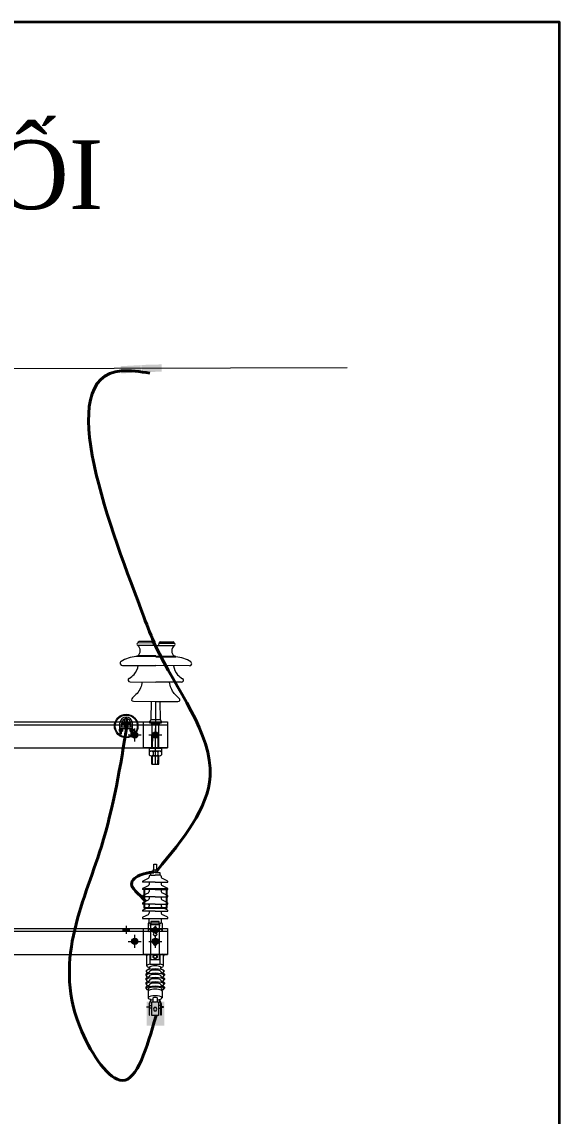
# Model space of a CAD drawing. Header units: millimetres. Extents: x 330554 to 656471, y 11007 to 130943.
# Drawn here: x 377350 to 378909, y 99543 to 102721 of the extents above; entities that cross this region are included whole.
import ezdxf
from ezdxf.enums import TextEntityAlignment as Align

# ---------------------------------------------------------------- set-up
doc = ezdxf.new("R2010")
doc.units = ezdxf.units.MM
doc.header["$LTSCALE"] = 6
for name, color, linetype, lineweight in [('Day pha', 150, 'Continuous', 18), ('Netlon', 5, 'Continuous', 40), ('netlonkhungten', 32, 'Continuous', 35), ('Netvua', 3, 'Continuous', 20)]:
    doc.layers.add(name, color=color, linetype=linetype, lineweight=lineweight)
for name, color, linetype in [('Ghi chu', 3, 'Continuous'), ('Nen', 7, 'Continuous'), ('tbi', 2, 'Continuous')]:
    doc.layers.add(name, color=color, linetype=linetype)
doc.styles.add('Times New Roman', font='times.ttf')

# ---------------------------------------------------------------- blocks, each defined once
blk = doc.blocks.new('XA22')
at = {"layer": 'Nen', "lineweight": 9}
for points in [[(-1076, 29.6), (-1054, 29.6), (-1054, 37.6), (-1076, 37.6)], [(-989, 29.6), (-971, 29.6), (-971, 37.6), (-989, 37.6)], [(-411, 29.6), (-389, 29.6), (-389, 37.6), (-411, 37.6)], [(-349.5, 29.6), (-331.5, 29.6), (-331.5, 37.6), (-349.5, 37.6)], [(9, 37.6), (-9, 37.6), (-9, 29.6), (9, 29.6)], [(-9, 37.6), (9, 37.6), (9, 29.6), (-9, 29.6)], [(349.5, 29.6), (331.5, 29.6), (331.5, 37.6), (349.5, 37.6)], [(411, 29.6), (389, 29.6), (389, 37.6), (411, 37.6)], [(989, 29.6), (971, 29.6), (971, 37.6), (989, 37.6)], [(1076, 29.6), (1054, 29.6), (1054, 37.6), (1076, 37.6)]]:
    blk.add_hatch(color=0, dxfattribs=at).paths.add_polyline_path(points)
h = blk.add_hatch(color=0, dxfattribs=at)
edge = h.paths.add_edge_path()
edge.add_arc((-1065, 0.1), 9, 0, 360)
h = blk.add_hatch(color=0, dxfattribs=at)
edge = h.paths.add_edge_path()
edge.add_arc((-1005, 0.1), 9, 0, 360)
h = blk.add_hatch(color=0, dxfattribs=at)
edge = h.paths.add_edge_path()
edge.add_arc((-600, 0.1), 9, 0, 360)
h = blk.add_hatch(color=0, dxfattribs=at)
edge = h.paths.add_edge_path()
edge.add_arc((-480, 0.1), 9, 0, 360)
h = blk.add_hatch(color=0, dxfattribs=at)
edge = h.paths.add_edge_path()
edge.add_arc((-400, 0.1), 9, 0, 360)
h = blk.add_hatch(color=0, dxfattribs=at)
edge = h.paths.add_edge_path()
edge.add_arc((0, 0), 9, 0, 360)
h = blk.add_hatch(color=0, dxfattribs=at)
edge = h.paths.add_edge_path()
edge.add_arc((0, 0), 9, 0, 360)
h = blk.add_hatch(color=0, dxfattribs=at)
edge = h.paths.add_edge_path()
edge.add_arc((400, 0.1), 9, 0, 360)
h = blk.add_hatch(color=0, dxfattribs=at)
edge = h.paths.add_edge_path()
edge.add_arc((480, 0.1), 9, 0, 360)
h = blk.add_hatch(color=0, dxfattribs=at)
edge = h.paths.add_edge_path()
edge.add_arc((600, 0.1), 9, 0, 360)
h = blk.add_hatch(color=0, dxfattribs=at)
edge = h.paths.add_edge_path()
edge.add_arc((1005, 0.1), 9, 0, 360)
h = blk.add_hatch(color=0, dxfattribs=at)
edge = h.paths.add_edge_path()
edge.add_arc((1065, 0.1), 9, 0, 360)
at = {"layer": 'Nen', "color": 0, "lineweight": 9}
for p, q in [((0, 37.6), (-1100, 37.6)), ((-1030, -37.4), (-1030, 37.1)), ((0, 37.6), (1100, 37.6)), ((1030, -37.4), (1030, 37.1)), ((-1046.1, 0.1), (-1083.9, 0.1)), ((-1065, -18.8), (-1065, 18.9)), ((-986.1, 0.1), (-1023.9, 0.1)), ((-1005, -18.8), (-1005, 18.9)), ((-581.1, 0.1), (-618.9, 0.1)), ((-600, -18.8), (-600, 18.9)), ((-461.1, 0.1), (-498.9, 0.1)), ((-480, -18.8), (-480, 18.9)), ((-381.1, 0.1), (-418.9, 0.1)), ((-400, -18.8), (-400, 18.9)), ((-18.9, 0), (18.9, 0)), ((18.9, 0), (-18.9, 0)), ((0, 18.9), (0, -18.9)), ((0, 18.9), (0, -18.9)), ((381.1, 0.1), (418.9, 0.1)), ((400, -18.8), (400, 18.9)), ((461.1, 0.1), (498.9, 0.1)), ((480, -18.8), (480, 18.9)), ((581.1, 0.1), (618.9, 0.1)), ((600, -18.8), (600, 18.9)), ((986.1, 0.1), (1023.9, 0.1)), ((1005, -18.8), (1005, 18.9)), ((1046.1, 0.1), (1083.9, 0.1)), ((1065, -18.8), (1065, 18.9)), ((0, -37.4), (-1100, -37.4)), ((0, -37.4), (1100, -37.4))]:
    blk.add_line(p, q, dxfattribs=at)
at = {"layer": 'Nen', "color": 0, "lineweight": 9, "ltscale": 0.005}
for q in [(-1100, 29.6), (1100, 29.6)]:
    blk.add_line((0, 29.6), q, dxfattribs=at)
for points in [[(-1100, -37.4), (-1030, -37.4), (-1030, 37.6), (-1100, 37.6)], [(-435, -37.4), (-365, -37.4), (-365, 37.6), (-435, 37.6)], [(435, -37.4), (365, -37.4), (365, 37.6), (435, 37.6)], [(1100, -37.4), (1030, -37.4), (1030, 37.6), (1100, 37.6)]]:
    blk.add_lwpolyline(points, close=True, dxfattribs=at)
at = {"layer": 'Nen', "color": 0, "lineweight": 9}
for points in [[(-1076, 29.6), (-1054, 29.6), (-1054, 37.6), (-1076, 37.6)], [(-989, 29.6), (-971, 29.6), (-971, 37.6), (-989, 37.6)], [(-411, 29.6), (-389, 29.6), (-389, 37.6), (-411, 37.6)], [(-349.5, 29.6), (-331.5, 29.6), (-331.5, 37.6), (-349.5, 37.6)], [(9, 37.6), (-9, 37.6), (-9, 29.6), (9, 29.6)], [(-9, 37.6), (9, 37.6), (9, 29.6), (-9, 29.6)], [(349.5, 29.6), (331.5, 29.6), (331.5, 37.6), (349.5, 37.6)], [(411, 29.6), (389, 29.6), (389, 37.6), (411, 37.6)], [(989, 29.6), (971, 29.6), (971, 37.6), (989, 37.6)], [(1076, 29.6), (1054, 29.6), (1054, 37.6), (1076, 37.6)]]:
    blk.add_lwpolyline(points, close=True, dxfattribs=at)
at = {"layer": 'Nen', "color": 0, "lineweight": 9, "ltscale": 20}
for points in [[(-1065, 45.1), (-1065, 22.5)], [(-980, 45.1), (-980, 22.5)], [(-400, 45.1), (-400, 22.5)], [(-340.5, 45.1), (-340.5, 22.5)], [(0, 22.1), (0, 44.7)], [(0, 22.1), (0, 44.7)], [(340.5, 45.1), (340.5, 22.5)], [(400, 45.1), (400, 22.5)], [(980, 45.1), (980, 22.5)], [(1065, 45.1), (1065, 22.5)]]:
    blk.add_lwpolyline(points, dxfattribs=at)
at = {"layer": 'Nen', "color": 0, "lineweight": 9}
for centre in [(-1065, 0.1), (-1005, 0.1), (-600, 0.1), (-480, 0.1), (-400, 0.1), (0, 0), (0, 0), (400, 0.1), (480, 0.1), (600, 0.1), (1005, 0.1), (1065, 0.1)]:
    blk.add_circle(centre, 9, dxfattribs=at)
blk = doc.blocks.new('Kep 3U nhin thang')
at = {"layer": 'tbi', "color": 115, "lineweight": 9}
for p, q in [((-18.2, -17.5), (-18.2, 0)), ((-13, -11.2), (-13, 0)), ((-3.6, -11.9), (-3.6, 11.9)), ((3.6, -11.9), (3.6, 11.9)), ((13, -11.2), (13, 0)), ((18.2, -17.5), (18.2, 0)), ((-20.2, -17.5), (-20.2, -19.7)), ((-11, -17.5), (-20.2, -17.5)), ((-20.2, -19.7), (-20.2, -22.5)), ((-20.2, -19.7), (-11, -19.7)), ((-12.5, -23.2), (-18.8, -23.2)), ((-13, -11.2), (-18.2, -11.2)), ((-13, -16.4), (-18.2, -16.4)), ((-13, -17.5), (-18.2, -17.5)), ((-18.2, -23.2), (-18.2, -31)), ((-13, -24.5), (-18.2, -24.5)), ((-13, -25.8), (-18.2, -25.8)), ((-13, -27.1), (-18.2, -27.1)), ((-13, -28.4), (-18.2, -28.4)), ((-13, -29.7), (-18.2, -29.7)), ((-13, -31), (-18.2, -31)), ((-17.4, -20.5), (-17.4, -22.5)), ((-14.1, -20.5), (-14.1, -22.5)), ((18.2, -11.2), (-13, -11.2)), ((18.2, -16.4), (-13, -16.4)), ((-13, -17.5), (-13, -16.4)), ((-11, -17.5), (-11, -19.7)), ((-11, -19.7), (-11, -22.5)), ((11, -17.5), (11, -19.7)), ((20.2, -17.5), (11, -17.5)), ((11, -19.7), (11, -22.5)), ((11, -19.7), (20.2, -19.7)), ((18.7, -23.2), (12.4, -23.2)), ((13, -17.5), (13, -16.4)), ((18.2, -17.5), (13, -17.5)), ((13, -23.2), (13, -31)), ((18.2, -24.5), (13, -24.5)), ((18.2, -25.8), (13, -25.8)), ((18.2, -27.1), (13, -27.1)), ((18.2, -28.4), (13, -28.4)), ((18.2, -29.7), (13, -29.7)), ((18.2, -31), (13, -31)), ((13.8, -20.5), (13.8, -22.5)), ((17.1, -20.5), (17.1, -22.5)), ((18.2, -23.2), (18.2, -31)), ((20.2, -17.5), (20.2, -19.7)), ((20.2, -19.7), (20.2, -22.5))]:
    blk.add_line(p, q, dxfattribs=at)
for centre, radius, start, end in [((0, 0), 18.2, 0, 180), ((0, 0), 13, 0, 180), ((-0.6, 11.9), 3.01, 92.8795, 180), ((0, 0), 15, 87.1205, 92.8795), ((0.6, 11.9), 3.01, 0, 87.1205), ((-18.8, -21.4), 1.7, 33.9737, 146.0263), ((-18.8, -21.5), 1.7, 213.9737, 326.0263), ((-15.7, -22), 2.22, 41.4227, 138.5773), ((-15.7, -21), 2.22, 221.4227, 318.5773), ((-12.5, -21.7), 1.95, 38.1508, 141.8492), ((-12.5, -21.3), 1.95, 218.1508, 321.8492), ((-0.6, -11.9), 3.01, 180, 267.1205), ((0, 0), 15, 267.1205, 272.8795), ((0.6, -11.9), 3.01, 272.8795, 0), ((12.4, -21.4), 1.7, 33.9737, 146.0263), ((12.4, -21.5), 1.7, 213.9737, 326.0263), ((15.5, -22), 2.22, 41.4227, 138.5773), ((15.5, -21), 2.22, 221.4227, 318.5773), ((18.7, -21.7), 1.95, 38.1508, 141.8492), ((18.7, -21.3), 1.95, 218.1508, 321.8492)]:
    blk.add_arc(centre, radius, start, end, dxfattribs=at)
blk = doc.blocks.new('Su treo nhin thang')
at = {"layer": 'Nen', "color": 2, "lineweight": 18}
for radius in [34.2, 32.1]:
    blk.add_circle((0, -8.1), radius, dxfattribs=at)
at = {"layer": 'Defpoints'}
blk.add_blockref('Kep 3U nhin thang', (0, 0), dxfattribs=at)
blk = doc.blocks.new('sudung+ty')
at = {"layer": 'tbi', "color": 241, "lineweight": 9}
for p, q in [((-9.7, 231.3), (-52.7, 231.3)), ((0, 224.2), (-52.7, 224.2)), ((-11.7, 235.4), (-49.2, 235.4)), ((0, 224.2), (52.7, 224.2)), ((9.7, 231.3), (52.7, 231.3)), ((11.7, 235.4), (49.2, 235.4)), ((0, 191.4), (-58, 191.4)), ((0, 193.8), (-52.7, 193.8)), ((0, 193.8), (52.7, 193.8)), ((0, 191.4), (58, 191.4)), ((-97.2, 165.7), (0, 165.7)), ((97.2, 165.7), (0, 165.7)), ((-74.4, 118.2), (0, 118.2)), ((74.4, 118.2), (0, 118.2)), ((-13, 9), (-12, 62)), ((0, 62), (0, -120)), ((12, 62), (13, 9)), ((-17.7, 3), (17.7, 3)), ((-17.7, 2.8), (-17.7, 0.5)), ((-13, 9), (-17.6, 3.1)), ((-17.2, 0), (17.2, 0)), ((-13, 9), (13, 9)), ((-10, -73.9), (-10, 0)), ((10, -73.9), (10, 0)), ((13, 9), (17.6, 3.1)), ((17.7, 2.8), (17.7, 0.5)), ((-10, -35), (10, -35)), ((-8, -73.9), (-8, -35)), ((8, -73.9), (8, -35)), ((-17.7, -73.9), (-17.7, -82.5)), ((-17.7, -73.9), (17.7, -73.9)), ((-17.7, -82.5), (-17.7, -93)), ((17.7, -82.5), (-17.7, -82.5)), ((-5.9, -85.4), (-5.9, -93)), ((6.9, -85.4), (6.9, -93)), ((17.7, -73.9), (17.7, -82.5)), ((17.7, -82.5), (17.7, -93)), ((-12, -95.9), (12.6, -95.9)), ((-10, -120), (-10, -95.9)), ((-10, -120), (10, -120)), ((-8, -120), (-8, -95.9)), ((8, -120), (8, -95.9)), ((10, -120), (10, -95.9))]:
    blk.add_line(p, q, dxfattribs=at)
blk.add_lwpolyline([(-39.8, 118.2, -0.142789), (-53.9, 84.8, 0.008387), (-67.4, 71.4, 0.841616), (-64.4, 62), (0, 62), (64.4, 62, 0.841616), (67.4, 71.4, 0.008387), (53.9, 84.8, -0.142789), (39.8, 118.2)], format="xyb", dxfattribs=at)
for centre, radius, start, end in [((-52.1, 227.8), 3.57, 100.3889, 259.6111), ((-48.6, 231.3), 4.12, 98.4897, 180.3077), ((-65.7, 209), 20, 310.4497, 49.5503), ((-13.9, 232.2), 3.82, 19.1895, 55.5758), ((1089.7, 612.3), 1163.4, 199.0024, 199.3988), ((-5.4, 226.5), 2.36, 195.7436, 254.5488), ((5.4, 226.5), 2.36, 285.4512, 344.2564), ((-1089.7, 612.3), 1163.4, 340.6012, 340.9976), ((13.9, 232.2), 3.82, 124.4242, 160.8105), ((65.7, 209), 20, 130.4497, 229.5503), ((48.6, 231.3), 4.12, 359.6923, 81.5103), ((52.1, 227.8), 3.57, 280.3889, 79.6111), ((-50.4, 94.3), 97.4, 94.4415, 121.4968), ((-52.9, 187.1), 6.69, 88.4025, 139.5225), ((52.9, 187.1), 6.69, 40.4775, 91.5975), ((50.4, 94.3), 97.4, 58.5032, 85.5585), ((-97.2, 172.2), 6.57, 128.4953, 270.0848), ((-98.7, 171.6), 47.6, 318.24, 352.8721), ((98.7, 171.6), 47.6, 187.1279, 221.76), ((97.2, 172.2), 6.57, 269.9152, 51.5047), ((-75.1, 123.4), 5.25, 115.3847, 277.3944), ((-125.5, 200.3), 86.7, 303.7476, 315.8635), ((125.5, 200.3), 86.7, 224.1365, 236.2524), ((75.1, 123.4), 5.25, 262.6056, 64.6153), ((-17.2, 2.8), 0.5, 141.9419, 180), ((-17.2, 0.5), 0.5, 180, 270), ((17.2, 0.5), 0.5, 270, 0), ((17.2, 2.8), 0.5, 0, 38.0581), ((-11.8, -90), 7.51, 38.1508, 141.8492), ((-11.8, -88.4), 7.51, 218.1508, 321.8492), ((0.5, -91), 8.52, 41.4227, 138.5773), ((0.5, -87.4), 8.52, 221.4227, 318.5773), ((12.3, -89), 6.52, 33.9737, 146.0263), ((12.3, -89.4), 6.52, 213.9737, 326.0263)]:
    blk.add_arc(centre, radius, start, end, dxfattribs=at)

msp = doc.modelspace()

# ---------------------------------------------------------------- hatches: boundary and pattern name
for points in [[(377694.658, 101724.096), (377695.802, 101703.087), (377637.328, 101699.903), (377636.184, 101720.911)], [(377755.406, 101726.095), (377755.946, 101705.062), (377697.406, 101703.559), (377696.866, 101724.592)]]:
    msp.add_hatch(color=256).paths.add_polyline_path(points)
at = {"layer": 'Nen'}
h = msp.add_hatch(color=256, dxfattribs=at)
h.set_gradient(color1=(0, 0, 255), one_color=1, tint=1)
h.paths.add_polyline_path([(377711.68, 99875.892), (377763.765, 99875.892), (377763.765, 99806.081), (377711.68, 99806.081)])

# ---------------------------------------------------------------- linework, layer by layer
at = {"layer": 'Day pha'}
msp.add_line((374854.66, 101707.57), (378294.292, 101716.735), dxfattribs=at)
at = {"layer": 'Nen'}
msp.add_lwpolyline([(377705.61, 100202.797), (377769.289, 100202.797), (377769.289, 100146.86), (377705.61, 100146.86)], close=True, dxfattribs=at)
at = {"layer": 'Netlon'}
for points in [[(377721.717, 101700.86), (377639.317, 101707.57), (377703.956, 100993.117), (377738.132, 100908.328), (377896.312, 100530.238), (377743.598, 100257.703)], [(377739.3, 99835.114), (377641.622, 99646.811), (377523.591, 99789.096), (377580.572, 100325.718), (377655.378, 100680.059)]]:
    msp.add_spline(points, degree=3, dxfattribs=at)
msp.add_open_spline([(377732.697, 100251.333), (377726.291, 100251.304), (377700.334, 100249.196), (377646.692, 100218.287), (377691.069, 100186.426), (377708.854, 100167.703), (377709.305, 100167.222)], degree=3, knots=[0, 0, 0, 0, 53.19872773, 127.7388274, 239.92450586, 242.88401611, 242.88401611, 242.88401611, 242.88401611], dxfattribs=at)
at = {"layer": 'netlonkhungten'}
msp.add_lwpolyline([(362419.365, 102720.835), (378909.39, 102720.835), (378909.39, 90775.621), (362419.365, 90775.621)], close=True, dxfattribs=at)
at = {"layer": 'Netvua'}
for p, q in [((377731.473, 100258.237), (377741.865, 100258.237)), ((377701.548, 100226.605), (377717.109, 100233.861)), ((377719.188, 100239.551), (377719.188, 100237.124)), ((377722.788, 100250.428), (377722.788, 100243.151)), ((377736.669, 100250.428), (377722.788, 100250.428)), ((377722.788, 100243.151), (377736.669, 100243.151)), ((377722.788, 100243.151), (377736.669, 100243.151)), ((377731.473, 100252.237), (377741.865, 100252.237)), ((377736.669, 100250.428), (377750.551, 100250.428)), ((377750.551, 100243.151), (377736.669, 100243.151)), ((377750.551, 100243.151), (377736.669, 100243.151)), ((377750.551, 100250.428), (377750.551, 100243.151)), ((377754.151, 100239.551), (377754.151, 100237.124)), ((377771.791, 100226.605), (377756.229, 100233.861)), ((377736.669, 100222.151), (377699.672, 100222.151)), ((377736.669, 100201.151), (377699.672, 100201.151)), ((377701.548, 100205.605), (377717.109, 100212.861)), ((377701.548, 100184.605), (377717.109, 100191.861)), ((377719.188, 100222.151), (377719.188, 100216.124)), ((377719.188, 100201.151), (377719.188, 100195.124)), ((377736.669, 100222.151), (377773.667, 100222.151)), ((377736.669, 100201.151), (377773.667, 100201.151)), ((377754.151, 100222.151), (377754.151, 100216.124)), ((377754.151, 100201.151), (377754.151, 100195.124)), ((377771.791, 100205.605), (377756.229, 100212.861)), ((377771.791, 100184.605), (377756.229, 100191.861)), ((377736.669, 100180.151), (377699.672, 100180.151)), ((377701.548, 100163.605), (377717.109, 100170.861)), ((377719.188, 100180.151), (377719.188, 100174.124)), ((377736.669, 100180.151), (377773.667, 100180.151)), ((377754.151, 100180.151), (377754.151, 100174.124)), ((377771.791, 100163.605), (377756.229, 100170.861)), ((377736.669, 100159.151), (377699.672, 100159.151)), ((377736.669, 100138.151), (377699.672, 100138.151)), ((377701.548, 100142.605), (377717.109, 100149.861)), ((377701.548, 100121.605), (377717.109, 100128.861)), ((377719.188, 100159.151), (377719.188, 100153.124)), ((377719.188, 100138.151), (377719.188, 100132.124)), ((377736.669, 100159.151), (377773.667, 100159.151)), ((377736.669, 100138.151), (377773.667, 100138.151)), ((377754.151, 100159.151), (377754.151, 100153.124)), ((377754.151, 100138.151), (377754.151, 100132.124)), ((377771.791, 100142.605), (377756.229, 100149.861)), ((377771.791, 100121.605), (377756.229, 100128.861)), ((377699.672, 100117.151), (377773.667, 100117.151)), ((377716.569, 100102.887), (377716.569, 100082.112)), ((377722.821, 100095.589), (377722.821, 100102.178)), ((377722.821, 100102.178), (377724.669, 100102.178)), ((377724.021, 100097.568), (377724.669, 100097.568)), ((377748.669, 100102.178), (377750.518, 100102.178)), ((377748.669, 100097.568), (377749.318, 100097.568)), ((377750.518, 100095.589), (377750.518, 100102.178)), ((377756.769, 100102.887), (377756.769, 100082.112)), ((377724.669, 100094.389), (377724.021, 100094.389)), ((377749.318, 100094.389), (377748.669, 100094.389)), ((377712.681, 99979.508), (377712.681, 100010.088)), ((377760.657, 99979.508), (377760.657, 100009.606)), ((377722.514, 99984.628), (377750.825, 99984.628)), ((377716.569, 99905.893), (377716.569, 99886.748)), ((377756.769, 99905.893), (377756.769, 99886.748)), ((377729.979, 99885.775), (377729.979, 99875.724)), ((377743.132, 99875.724), (377743.132, 99885.775)), ((377712.373, 99860.867), (377719.337, 99860.867)), ((377760.966, 99860.867), (377754.23, 99860.867))]:
    msp.add_line(p, q, dxfattribs=at)
for points in [[(377729.741, 100257.703), (377729.741, 100252.772)], [(377732.697, 100258.237), (377732.697, 100274.983), (377740.641, 100274.983), (377740.641, 100258.237)], [(377733.205, 100252.772), (377733.205, 100257.703)], [(377740.133, 100252.772), (377740.133, 100257.703)], [(377743.598, 100257.703), (377743.598, 100252.772)], [(377740.641, 100252.237), (377740.641, 100250.428), (377732.697, 100250.428), (377732.697, 100252.237)], [(377719.183, 100105.178), (377719.183, 100117.151), (377754.156, 100117.151), (377754.156, 100105.178)], [(377722.821, 100102.178), (377722.183, 100102.178)], [(377748.669, 100099.448), (377748.669, 100108.203), (377724.669, 100108.203), (377724.669, 100099.448)], [(377751.156, 100102.178), (377750.518, 100102.178)], [(377732.054, 100086.951), (377730.664, 100088.341), (377736.603, 100094.281), (377742.543, 100088.341), (377741.219, 100087.018)], [(377733.699, 100073.613), (377730.73, 100076.583), (377732.147, 100078)], [(377739.639, 100073.613), (377742.609, 100070.643), (377736.669, 100064.703), (377730.73, 100070.643), (377733.699, 100073.613)], [(377741.192, 100078), (377742.609, 100076.583), (377739.639, 100073.613)], [(377742.512, 99874.922), (377746.527, 99874.922), (377746.527, 99835.114), (377726.811, 99835.114), (377726.811, 99874.922), (377730.6, 99874.922)], [(377719.337, 99859.671), (377712.373, 99859.671), (377712.373, 99860.867)], [(377726.811, 99856.532), (377720.534, 99856.532), (377720.534, 99864.006), (377726.811, 99864.006)], [(377746.527, 99856.532), (377753.033, 99856.532), (377753.033, 99864.006), (377746.527, 99864.006)], [(377754.23, 99859.671), (377760.966, 99859.671), (377760.966, 99860.867)]]:
    msp.add_lwpolyline(points, dxfattribs=at)
for points in [[(377724.669, 100104.603), (377748.669, 100104.603), (377748.669, 100108.203), (377724.669, 100108.203)], [(377724.669, 100099.448), (377748.669, 100099.448), (377748.669, 99997.448), (377724.669, 99997.448)], [(377740.826, 100082.522), (377738.748, 100086.122), (377734.591, 100086.122), (377732.512, 100082.522), (377734.591, 100078.922), (377738.748, 100078.922)], [(377732.469, 100010.661), (377740.869, 100010.661), (377740.869, 100002.261), (377732.469, 100002.261)], [(377741.865, 99853.644), (377739.267, 99858.144), (377734.071, 99858.144), (377731.473, 99853.644), (377734.071, 99849.144), (377739.267, 99849.144)]]:
    msp.add_lwpolyline(points, close=True, dxfattribs=at)
for points in [[(377721.749, 100013.202, 0.05786277), (377721.669, 100012.515), (377721.669, 99986.715, 0.19466654), (377722.514, 99984.628)], [(377750.825, 99984.628, 0.19466654), (377751.669, 99986.715), (377751.669, 100012.515, 0.05786277), (377751.59, 100013.202, 0.05786277)], [(377723.702, 99882.164), (377723.702, 99880.215, -0.09442651), (377723.491, 99879.112), (377719.631, 99869.351, 0.09442651), (377719.337, 99867.806), (377719.337, 99836.503), (377720.534, 99836.503), (377720.534, 99867.807, -0.09442651), (377720.744, 99868.91), (377724.605, 99878.671, 0.09442651), (377724.899, 99880.216), (377724.899, 99881.885), (377723.702, 99882.164)], [(377749.865, 99882.164), (377749.865, 99880.215, 0.09442651), (377750.076, 99879.112), (377753.936, 99869.351, -0.09442651), (377754.23, 99867.806), (377754.23, 99836.503), (377753.033, 99836.503), (377753.033, 99867.807, 0.09442651), (377752.823, 99868.91), (377748.962, 99878.671, -0.09442651), (377748.668, 99880.216), (377748.668, 99881.885), (377749.865, 99882.164)]]:
    msp.add_lwpolyline(points, format="xyb", dxfattribs=at)
for centre, radius in [((377736.669, 100082.522), 6.396), ((377736.669, 100082.522), 3.6), ((377736.669, 100042.142), 4.2), ((377736.669, 100006.461), 5.94)]:
    msp.add_circle(centre, radius, dxfattribs=at)
for centre, radius, start, end in [((377731.473, 100255.163), 3.074, 55.70962, 124.29038), ((377736.669, 100246.742), 11.496, 72.462262, 107.537738), ((377741.865, 100255.163), 3.074, 55.70962, 124.29038), ((377703.069, 100223.342), 3.6, 115, 199.321116), ((377715.588, 100237.124), 3.6, 295, 0), ((377722.788, 100239.551), 3.6, 90, 180), ((377731.473, 100255.312), 3.074, 235.70962, 304.29038), ((377736.669, 100263.733), 11.496, 252.462262, 287.537738), ((377741.865, 100255.312), 3.074, 235.70962, 304.29038), ((377750.551, 100239.551), 3.6, 0, 90), ((377757.751, 100237.124), 3.6, 180, 245), ((377770.269, 100223.342), 3.6, 340.678884, 65), ((377703.069, 100202.342), 3.6, 115, 199.321116), ((377715.588, 100216.124), 3.6, 295, 0), ((377715.588, 100195.124), 3.6, 295, 0), ((377757.751, 100216.124), 3.6, 180, 245), ((377757.751, 100195.124), 3.6, 180, 245), ((377770.269, 100202.342), 3.6, 340.678884, 65), ((377703.069, 100181.342), 3.6, 115, 199.321116), ((377703.069, 100160.342), 3.6, 115, 199.321116), ((377715.588, 100174.124), 3.6, 295, 0), ((377757.751, 100174.124), 3.6, 180, 245), ((377770.269, 100181.342), 3.6, 340.678884, 65), ((377770.269, 100160.342), 3.6, 340.678884, 65), ((377703.069, 100139.342), 3.6, 115, 199.321116), ((377715.588, 100153.124), 3.6, 295, 0), ((377715.588, 100132.124), 3.6, 295, 0), ((377757.751, 100153.124), 3.6, 180, 245), ((377757.751, 100132.124), 3.6, 180, 245), ((377770.269, 100139.342), 3.6, 340.678884, 65), ((377703.069, 100118.342), 3.6, 115, 199.321116), ((377722.183, 100105.178), 3, 180, 270), ((377724.021, 100098.768), 1.2, 180, 270), ((377749.318, 100098.768), 1.2, 270, 0), ((377751.156, 100105.178), 3, 270, 0), ((377770.269, 100118.342), 3.6, 340.678884, 65), ((377724.021, 100095.589), 1.2, 180, 270), ((377736.669, 100082.522), 3.32, 0, 270), ((377749.318, 100095.589), 1.2, 270, 0)]:
    msp.add_arc(centre, radius, start, end, dxfattribs=at)
for centre, major_axis, ratio, start_param, end_param in [((377736.669, 100102.887), (-20.1, 0), 0.29850746, 5.76754118, 6.28318531), ((377736.669, 100102.887), (-20.1, 0), 0.29850746, 3.14159265, 3.65723678), ((377736.669, 100082.112), (-20.1, 0), 0.29850746, 5.35216394, 6.74305495), ((377736.669, 100073.708), (-26.1, 0), 0.26436782, 5.19012529, 5.36204053), ((377736.669, 100082.112), (-20.1, 0), 0.29850746, 2.68172301, 4.07261402), ((377736.669, 100073.708), (-26.1, 0), 0.26436782, 4.06273743, 4.23465267), ((377736.669, 100010.798), (-26.1, 0), 0.26436782, 5.9273668, 6.68825233), ((377736.669, 100009.879), (-24, 0), 0.275, 5.75544958, 6.31496292), ((377736.669, 100009.879), (-24, 0), 0.275, 3.10981504, 3.66932838), ((377736.669, 100010.798), (-26.1, 0), 0.26436782, 2.73652563, 3.49741117), ((377736.669, 99963.873), (-26.1, 0), 0.26436782, 2.4221148, 7.00266316), ((377736.669, 99979.299), (-23.984, 0), 0.27533574, 5.34375924, 7.11711175), ((377736.669, 99975.308), (-16.5, 0), 0.25454545, 2.92558649, 6.49919147), ((377736.669, 99979.299), (-23.984, 0), 0.27533574, 2.30766621, 4.08101872), ((377736.669, 99951.322), (-26.1, 0), 0.26436782, 2.4221148, 7.00266316), ((377736.669, 99938.772), (-26.1, 0), 0.26436782, 2.4221148, 7.00266316), ((377736.669, 99963.24), (-16.5, 0), 0.23636364, 3.14159265, 6.28318531), ((377736.669, 99950.689), (-16.5, 0), 0.23636364, 3.14159265, 6.28318531), ((377736.669, 99938.138), (-16.5, 0), 0.23636364, 3.14159265, 6.28318531), ((377736.669, 99926.221), (-26.1, 0), 0.26436782, 2.4221148, 7.00266316), ((377736.669, 99913.67), (-26.1, 0), 0.26436782, 2.35980866, 7.06496931), ((377736.669, 99912.565), (-20.1, 0), 0.25373134, 2.83688433, 6.58789363), ((377736.669, 99905.893), (-20.1, 0), 0.29850746, 3.14159265, 6.28318531), ((377736.669, 99925.588), (-16.5, 0), 0.23636364, 3.14159265, 6.28318531), ((377736.669, 99886.748), (-20.1, 0), 0.29850746, 1.89815558, 7.51466013), ((377736.556, 99885.775), (-6.577, 0), 0.28759509, 3.14159265, 6.28318531)]:
    msp.add_ellipse(centre, major_axis=major_axis, ratio=ratio, start_param=start_param, end_param=end_param, dxfattribs=at)
at = {"layer": 'Netvua', "extrusion": (0, 0, -1)}
msp.add_ellipse((377736.556, 99875.724), major_axis=(-6.577, 0), ratio=0.28759509, start_param=3.14159265, end_param=6.28318531, dxfattribs=at)
at = {"layer": 'Netvua'}
for points in [[(377716.4, 100159.151), (377717.355, 100157.991), (377718.283, 100156.834), (377719.188, 100155.677)], [(377718.658, 100079.45), (377718.767, 100079.37), (377718.877, 100079.288), (377718.988, 100079.202)], [(377754.681, 100079.45), (377754.572, 100079.37), (377754.462, 100079.288), (377754.351, 100079.202)], [(377709.673, 100013.202), (377709.72, 100012.366), (377710.145, 100011.582), (377710.569, 100010.798)], [(377763.666, 100013.202), (377763.618, 100012.366), (377763.194, 100011.582), (377762.769, 100010.798)]]:
    msp.add_open_spline(points, degree=3, dxfattribs=at)
for points in [[(377720.553, 99974.408), (377721.387, 99973.627), (377721.442, 99973.051), (377719.338, 99970.823), (377714.44, 99968.334), (377710.773, 99965.285), (377710.569, 99963.873)], [(377752.786, 99974.408), (377751.952, 99973.627), (377751.897, 99973.051), (377754.001, 99970.823), (377758.898, 99968.334), (377762.566, 99965.285), (377762.769, 99963.873)], [(377720.169, 99963.24), (377720.198, 99962.542), (377720.595, 99961.98), (377718.303, 99959.83), (377709.947, 99955.201), (377709.669, 99953.952), (377710.569, 99951.322)], [(377720.169, 99950.689), (377720.198, 99949.991), (377720.595, 99949.429), (377718.303, 99947.279), (377709.947, 99942.65), (377709.669, 99941.402), (377710.569, 99938.772)], [(377720.169, 99938.138), (377720.198, 99937.44), (377720.595, 99936.879), (377718.303, 99934.728), (377709.947, 99930.099), (377709.669, 99928.851), (377710.569, 99926.221)], [(377753.169, 99963.24), (377753.141, 99962.542), (377752.744, 99961.98), (377755.036, 99959.83), (377763.392, 99955.201), (377763.669, 99953.952), (377762.769, 99951.322)], [(377753.169, 99950.689), (377753.141, 99949.991), (377752.744, 99949.429), (377755.036, 99947.279), (377763.392, 99942.65), (377763.669, 99941.402), (377762.769, 99938.772)], [(377753.169, 99938.138), (377753.141, 99937.44), (377752.744, 99936.879), (377755.036, 99934.728), (377763.392, 99930.099), (377763.669, 99928.851), (377762.769, 99926.221)], [(377720.169, 99925.588), (377720.198, 99924.89), (377720.595, 99924.328), (377718.303, 99922.178), (377709.947, 99917.549), (377709.669, 99916.3), (377710.569, 99913.67)], [(377753.169, 99925.588), (377753.141, 99924.89), (377752.744, 99924.328), (377755.036, 99922.178), (377763.392, 99917.549), (377763.669, 99916.3), (377762.769, 99913.67)]]:
    msp.add_spline(points, degree=3, dxfattribs=at)
for points in [[(377717.495, 99911.035), (377718.433, 99910.357), (377719.019, 99909.776), (377718.752, 99909.226), (377717.544, 99908.44), (377716.569, 99907.243), (377716.57, 99906.512), (377716.569, 99905.619)], [(377755.843, 99911.035), (377754.906, 99910.357), (377754.319, 99909.776), (377754.586, 99909.226), (377755.795, 99908.44), (377756.769, 99907.243), (377756.769, 99906.512), (377756.769, 99905.619)]]:
    msp.add_open_spline(points, degree=3, knots=[5.96185018, 5.96185018, 5.96185018, 5.96185018, 7.02492763, 8.38998586, 9.41618036, 16.02065823, 16.55792139, 16.55792139, 16.55792139, 16.55792139], dxfattribs=at)

# ---------------------------------------------------------------- block references
for p in [(376672.67, 100650.255), (376672.67, 100050.255)]:
    msp.add_blockref('XA22', p)
at = {"layer": 'Nen', "rotation": 359.6097898904197}
msp.add_blockref('sudung+ty', (377737.798, 100685.64), dxfattribs=at)
at = {"layer": 'Nen'}
msp.add_blockref('Su treo nhin thang', (377652.673, 100684.012), dxfattribs=at)

# ---------------------------------------------------------------- texts
at = {"layer": 'Ghi chu', "style": 'Times New Roman'}
msp.add_text('HÌNH THỨC TRỤ  036A/020 SAU ĐẤU NỐI', height=200, dxfattribs=at).set_placement((374721.467, 102177.157), align=Align.CENTER)

doc.saveas('drawing.dxf')
